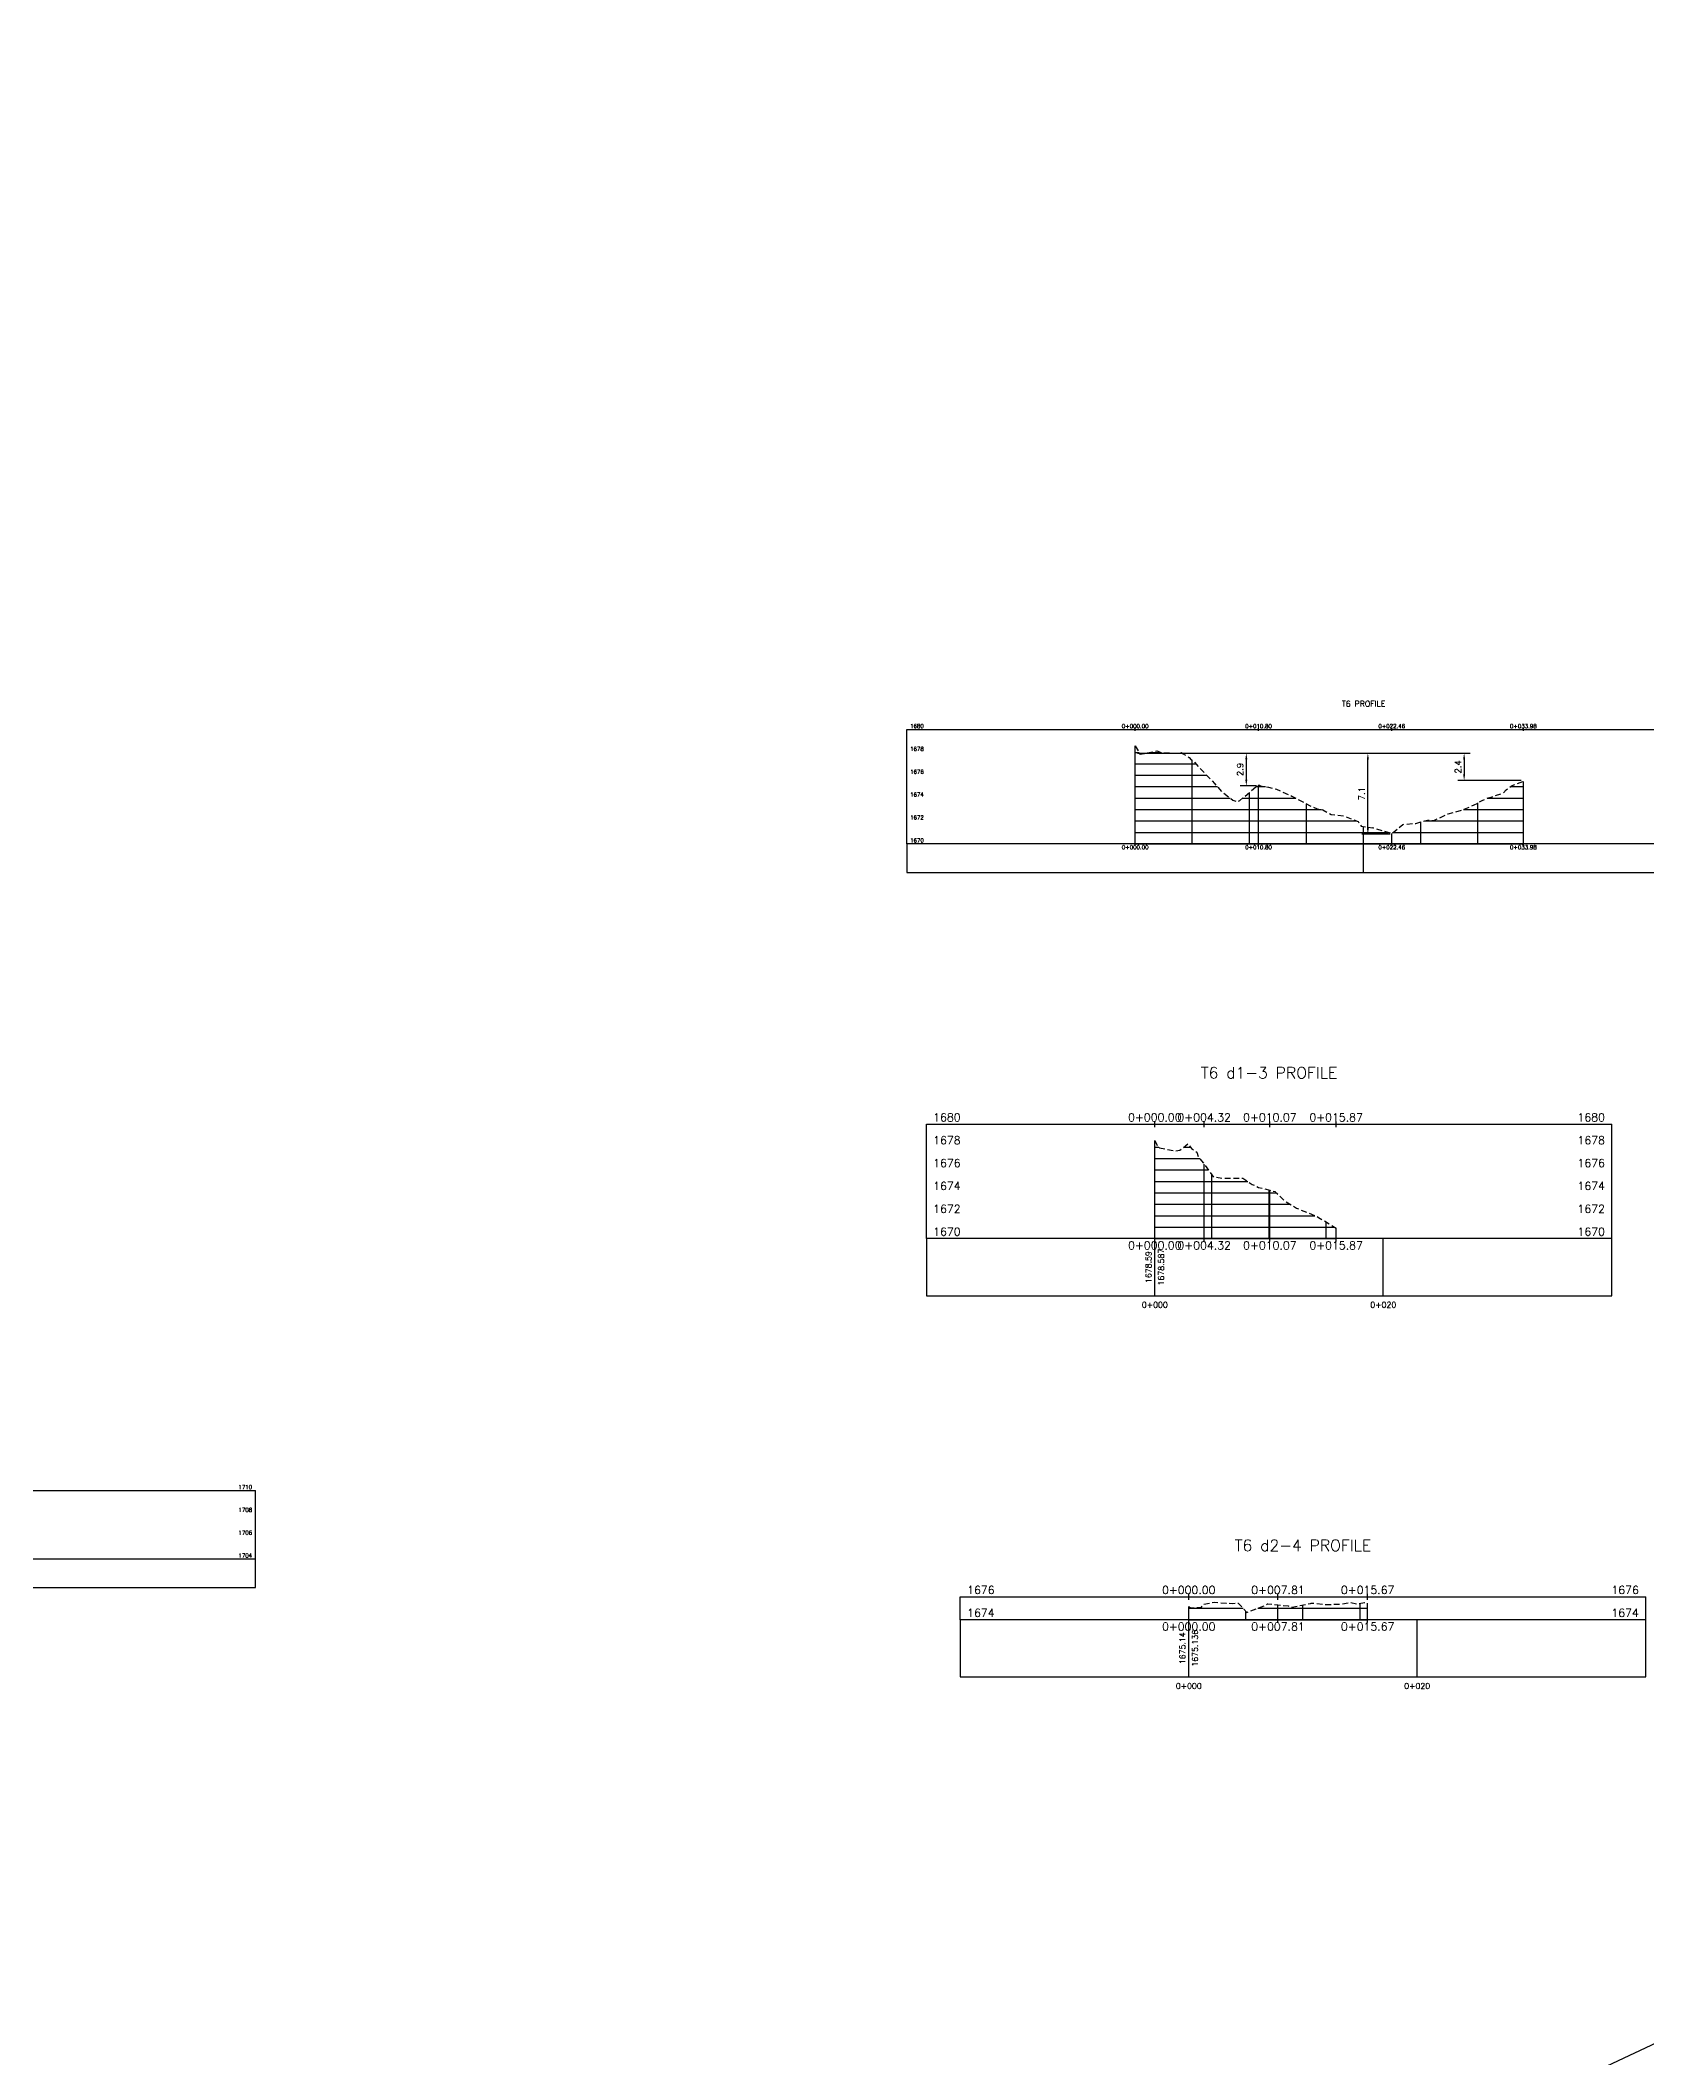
# Model space of a CAD drawing. Header units: metres. Extents: x 419533 to 423558, y 4805342 to 4807578.
# Drawn here: x 420637.7 to 420778.3, y 4805873.9 to 4806050.4 of the extents above; entities that cross this region are included whole.
import ezdxf

# ---------------------------------------------------------------- set-up
doc = ezdxf.new("R2010")
doc.units = ezdxf.units.M
doc.linetypes.add('DASHED', pattern=[0.75, 0.5, -0.25])
for name, color, linetype in [('C-ROAD-PROF', 1, 'DASHED'), ('C-ROAD-PROF-GRID-GEOM', 5, 'Continuous'), ('C-ROAD-PROF-GRID-MAJR', 8, 'Continuous'), ('C-ROAD-PROF-GRID-MINR', 8, 'Continuous'), ('C-ROAD-PROF-TEXT', 11, 'Continuous'), ('C-ROAD-PROF-TICK', 7, 'Continuous'), ('C-ROAD-PROF-TITL', 11, 'Continuous'), ('C-ROAD-PROF-TTLB', 5, 'Continuous'), ('C-TINN-BNDY', 110, 'Continuous')]:
    doc.layers.add(name, color=color, linetype=linetype)
doc.styles.get("Standard").update_dxf_attribs({"font": 'simplex.shx'})
doc.dimstyles.new('TFO75', dxfattribs={"dimscale": 3, "dimtxt": 0.18, "dimasz": 0.18, "dimexe": 0.18, "dimexo": 0.0625, "dimgap": 0.09, "dimtad": 1, "dimdec": 1, "dimzin": 0, "dimdsep": 46, "dimtxsty": 'Standard', "dimcen": 0.09, "dimse1": 1, "dimse2": 1, "dimclrd": 3, "dimclre": 3, "dimclrt": 1, "dimadec": 4, "dimazin": 0, "dimtfac": 1, "dimtdec": 1, "dimtmove": 0, "dimatfit": 3, "dimfxl": 1, "dimtolj": 1, "dimtzin": 0, "dimarcsym": 0})

# ---------------------------------------------------------------- blocks, each defined once
blk = doc.blocks.new('*D60')
at = {"color": 3, "lineweight": -2, "transparency": 16777216}
for p, q in [((420733.75, 4805988.05), (420743.83, 4805988.05)), ((420743.29, 4805987.51), (420743.29, 4805985.73)), ((420744.17, 4805985.19), (420742.75, 4805985.19))]:
    blk.add_line(p, q, dxfattribs=at)
at = {"color": 3, "transparency": 16777216}
for points in [[(420743.2, 4805987.51), (420743.38, 4805987.51), (420743.29, 4805988.05)], [(420743.2, 4805985.73), (420743.38, 4805985.73), (420743.29, 4805985.19)]]:
    blk.add_solid(points, dxfattribs=at)
at = {"layer": 'Defpoints', "color": 0, "transparency": 16777216}
for p in [(420733.56, 4805988.05), (420743.29, 4805985.19), (420744.36, 4805985.19)]:
    blk.add_point(p, dxfattribs=at)
at = {"color": 1, "transparency": 16777216, "insert": (420742.75, 4805986.62), "char_height": 0.54, "attachment_point": 5, "rotation": 90}
blk.add_mtext('\\A1;2.9', dxfattribs=at)
blk = doc.blocks.new('*D61')
at = {"color": 3, "lineweight": -2, "transparency": 16777216}
for p, q in [((420733.75, 4805988.05), (420754.47, 4805988.05)), ((420753.93, 4805981.51), (420753.93, 4805987.51)), ((420755.87, 4805980.97), (420753.39, 4805980.97))]:
    blk.add_line(p, q, dxfattribs=at)
at = {"color": 3, "transparency": 16777216}
for points in [[(420753.84, 4805987.51), (420754.02, 4805987.51), (420753.93, 4805988.05)], [(420753.84, 4805981.51), (420754.02, 4805981.51), (420753.93, 4805980.97)]]:
    blk.add_solid(points, dxfattribs=at)
at = {"layer": 'Defpoints', "color": 0, "transparency": 16777216}
for p in [(420733.56, 4805988.05), (420753.93, 4805988.05), (420756.05, 4805980.97)]:
    blk.add_point(p, dxfattribs=at)
at = {"color": 1, "transparency": 16777216, "insert": (420753.39, 4805984.51), "char_height": 0.54, "attachment_point": 5, "rotation": 90}
blk.add_mtext('\\A1;7.1', dxfattribs=at)
blk = doc.blocks.new('*D62')
at = {"color": 3, "lineweight": -2, "transparency": 16777216}
for p, q in [((420733.75, 4805988.05), (420762.9, 4805988.05)), ((420762.36, 4805987.51), (420762.36, 4805986.2)), ((420767.36, 4805985.66), (420761.82, 4805985.66))]:
    blk.add_line(p, q, dxfattribs=at)
at = {"color": 3, "transparency": 16777216}
for points in [[(420762.27, 4805987.51), (420762.45, 4805987.51), (420762.36, 4805988.05)], [(420762.27, 4805986.2), (420762.45, 4805986.2), (420762.36, 4805985.66)]]:
    blk.add_solid(points, dxfattribs=at)
at = {"layer": 'Defpoints', "color": 0, "transparency": 16777216}
for p in [(420733.56, 4805988.05), (420762.36, 4805985.66), (420767.54, 4805985.66)]:
    blk.add_point(p, dxfattribs=at)
at = {"color": 1, "transparency": 16777216, "insert": (420761.82, 4805986.85), "char_height": 0.54, "attachment_point": 5, "rotation": 90}
blk.add_mtext('\\A1;2.4', dxfattribs=at)
blk = doc.blocks.new('leg_extensions_profiles_1')
at = {"layer": 'C-ROAD-PROF', "color": 1, "linetype": 'DASHED', "lineweight": -3, "flags": 128}
blk.add_lwpolyline([(420733.56, 4805988.7), (420733.98, 4805987.97), (420733.99, 4805987.95), (420734, 4805987.95), (420734, 4805987.95), (420735.47, 4805988.25), (420735.88, 4805988.1), (420737.47, 4805988.03), (420737.61, 4805988.1), (420737.75, 4805988), (420738.29, 4805987.68), (420738.47, 4805987.46), (420738.56, 4805987.45), (420740.51, 4805985.39), (420741.14, 4805984.68), (420742.12, 4805983.94), (420742.52, 4805983.81), (420742.73, 4805983.91), (420744.28, 4805985.23), (420744.36, 4805985.25), (420744.43, 4805985.24), (420744.48, 4805985.21), (420744.52, 4805985.2), (420745.23, 4805985.07), (420745.94, 4805984.9), (420747.27, 4805984.29), (420748.87, 4805983.44), (420749.49, 4805983.19), (420750, 4805983.09), (420750.73, 4805982.69), (420751.8, 4805982.57), (420753.07, 4805982.06), (420753.34, 4805981.66), (420754.34, 4805981.51), (420754.35, 4805981.54), (420754.42, 4805981.52), (420755.32, 4805981.24), (420756.02, 4805981.03), (420756.14, 4805981.11), (420756.99, 4805981.82), (420758.12, 4805981.91), (420759.15, 4805982.19), (420759.71, 4805982.15), (420760.95, 4805982.75), (420762.25, 4805983.09), (420762.3, 4805983.12), (420763.23, 4805983.52), (420763.95, 4805983.91), (420764.45, 4805984.14), (420764.8, 4805984.23), (420765.79, 4805984.58), (420766.04, 4805984.83), (420766.55, 4805985.23), (420767.54, 4805985.58)], dxfattribs=at)
at = {"layer": 'C-ROAD-PROF-GRID-GEOM', "color": 5, "linetype": 'Continuous', "lineweight": -3}
for p, q in [((420733.56, 4805980.12), (420733.56, 4805988.7)), ((420744.36, 4805980.12), (420744.36, 4805985.25)), ((420767.54, 4805980.12), (420767.54, 4805985.58)), ((420756.02, 4805980.12), (420756.02, 4805981.03))]:
    blk.add_line(p, q, dxfattribs=at)
at = {"layer": 'C-ROAD-PROF-GRID-MAJR', "color": 8, "linetype": 'Continuous', "lineweight": -3}
for p, q in [((420733.56, 4805980.12), (420733.56, 4805988.7)), ((420733.56, 4805988.12), (420733.9, 4805988.12)), ((420734.83, 4805988.12), (420735.83, 4805988.12)), ((420733.56, 4805986.12), (420739.83, 4805986.12)), ((420733.56, 4805984.12), (420741.88, 4805984.12)), ((420742.98, 4805984.12), (420747.6, 4805984.12)), ((420764.41, 4805984.12), (420767.54, 4805984.12)), ((420733.56, 4805982.12), (420752.92, 4805982.12)), ((420753.56, 4805980.12), (420753.56, 4805981.63)), ((420758.88, 4805982.12), (420767.54, 4805982.12)), ((420733.56, 4805980.12), (420767.54, 4805980.12))]:
    blk.add_line(p, q, dxfattribs=at)
at = {"layer": 'C-ROAD-PROF-GRID-MINR', "color": 8, "linetype": 'Continuous', "lineweight": -3}
for p, q in [((420733.56, 4805987.12), (420738.88, 4805987.12)), ((420738.56, 4805980.12), (420738.56, 4805987.45)), ((420733.56, 4805985.12), (420740.76, 4805985.12)), ((420743.56, 4805980.12), (420743.56, 4805984.62)), ((420744.15, 4805985.12), (420744.97, 4805985.12)), ((420766.41, 4805985.12), (420767.54, 4805985.12)), ((420733.56, 4805983.12), (420749.87, 4805983.12)), ((420748.56, 4805980.12), (420748.56, 4805983.6)), ((420762.3, 4805983.12), (420767.54, 4805983.12)), ((420763.56, 4805980.12), (420763.56, 4805983.7)), ((420733.56, 4805981.12), (420755.74, 4805981.12)), ((420756.15, 4805981.12), (420767.54, 4805981.12)), ((420758.56, 4805980.12), (420758.56, 4805982.03))]:
    blk.add_line(p, q, dxfattribs=at)
at = {"layer": 'C-ROAD-PROF-TEXT', "color": 11, "linetype": 'Continuous', "lineweight": -3}
for p, q in [((420733.56, 4805989.99), (420733.56, 4805990.24)), ((420744.36, 4805989.99), (420744.36, 4805990.24)), ((420756.02, 4805989.99), (420756.02, 4805990.24)), ((420767.54, 4805989.99), (420767.54, 4805990.24)), ((420733.56, 4805979.99), (420733.56, 4805980.24)), ((420744.36, 4805979.99), (420744.36, 4805980.24)), ((420756.02, 4805979.99), (420756.02, 4805980.24)), ((420767.54, 4805979.99), (420767.54, 4805980.24))]:
    blk.add_line(p, q, dxfattribs=at)
at = {"layer": 'C-ROAD-PROF-TICK', "color": 7, "linetype": 'Continuous', "lineweight": -3}
blk.add_line((420753.56, 4805977.62), (420753.56, 4805980.12), dxfattribs=at)
at = {"layer": 'C-ROAD-PROF-TTLB', "color": 5, "linetype": 'Continuous', "lineweight": -3}
for p, q in [((420713.56, 4805980.12), (420713.56, 4805990.12)), ((420713.56, 4805990.12), (420793.56, 4805990.12)), ((420576.56, 4805923.54), (420656.56, 4805923.54)), ((420656.56, 4805917.54), (420656.56, 4805923.54))]:
    blk.add_line(p, q, dxfattribs=at)
for points in [[(420713.56, 4805977.62), (420793.56, 4805977.62), (420793.56, 4805980.12), (420713.56, 4805980.12)], [(420576.56, 4805915.04), (420656.56, 4805915.04), (420656.56, 4805917.54), (420576.56, 4805917.54)]]:
    blk.add_3dface(points, dxfattribs=at)
at = {"layer": 'C-TINN-BNDY', "color": 110, "linetype": 'Continuous', "lineweight": -3, "flags": 128}
blk.add_lwpolyline([(420296.26, 4805703.79), (420365.4, 4805720.65), (420443.81, 4805743.55), (420493.4, 4805756.88), (420571.48, 4805773.59), (420628.98, 4805788.72), (420632.06, 4805789.24), (420633.82, 4805789.51), (420719.22, 4805820.94), (420765.29, 4805867.43), (420766.1, 4805868.38), (420768.04, 4805869.98), (420852.28, 4805909.57), (420915.4, 4805955.5), (420993.87, 4805994.45), (421033.05, 4806016.16), (421101.01, 4806050.42)], dxfattribs=at)
at = {"layer": 'C-ROAD-PROF-TEXT', "color": 11, "linetype": 'Continuous', "lineweight": -3, "char_height": 0.35}
for s, insert, attachment_point in [('1680', (420715.06, 4805990.42), 6), ('0+000.00', (420733.56, 4805990.24), 8), ('0+010.80', (420744.36, 4805990.24), 8), ('0+022.46', (420756.02, 4805990.24), 8), ('0+033.98', (420767.54, 4805990.24), 8), ('1678', (420715.06, 4805988.42), 6), ('1676', (420715.06, 4805986.42), 6), ('1674', (420715.06, 4805984.42), 6), ('1672', (420715.06, 4805982.42), 6), ('1670', (420715.06, 4805980.42), 6), ('0+000.00', (420733.56, 4805979.99), 2), ('0+010.80', (420744.36, 4805979.99), 2), ('0+022.46', (420756.02, 4805979.99), 2), ('0+033.98', (420767.54, 4805979.99), 2), ('{\\C256;1710}', (420655.06, 4805923.84), 4), ('{\\C256;1708}', (420655.06, 4805921.84), 4), ('{\\C256;1706}', (420655.06, 4805919.84), 4), ('{\\C256;1704}', (420655.06, 4805917.84), 4)]:
    blk.add_mtext(s, dxfattribs=dict(at, insert=insert, attachment_point=attachment_point))
at = {"layer": 'C-ROAD-PROF-TITL', "color": 11, "linetype": 'Continuous', "lineweight": -3, "insert": (420753.56, 4805992.12), "char_height": 0.5, "attachment_point": 8}
blk.add_mtext('T6 PROFILE', dxfattribs=at)
for base, p1, p2, picture, middle in [((420743.29, 4805985.19), (420733.56, 4805988.05), (420744.36, 4805985.19), '*D60', (420742.75, 4805986.62)), ((420753.93, 4805988.05), (420756.05, 4805980.97), (420733.56, 4805988.05), '*D61', (420753.39, 4805984.51)), ((420762.36, 4805985.66), (420733.56, 4805988.05), (420767.54, 4805985.66), '*D62', (420761.82, 4805986.85))]:
    dim = blk.add_linear_dim(base=base, p1=p1, p2=p2, angle=90, dimstyle='TFO75')
    dim.commit()
    dim.dimension.update_dxf_attribs({"geometry": picture, "text_midpoint": middle})

msp = doc.modelspace()

# ---------------------------------------------------------------- linework, layer by layer
at = {"layer": 'C-ROAD-PROF', "color": 1, "linetype": 'DASHED', "lineweight": -3, "flags": 128}
for points in [[(420735.28, 4805954.17), (420735.5, 4805953.67), (420735.69, 4805953.53), (420737.05, 4805953.25), (420737.48, 4805953.3), (420738.18, 4805953.88), (420738.5, 4805953.47), (420738.97, 4805953.13), (420739.11, 4805952.69), (420739.57, 4805952.15), (420739.6, 4805952.1), (420740.43, 4805950.95), (420740.58, 4805950.96), (420741.2, 4805950.85), (420742.47, 4805950.87), (420742.99, 4805950.87), (420743.8, 4805950.32), (420744.36, 4805950.06), (420745.35, 4805949.81), (420745.81, 4805949.69), (420745.82, 4805949.68), (420746.67, 4805948.86), (420747.68, 4805948.24), (420749.4, 4805947.54), (420749.62, 4805947.42), (420751.15, 4805946.5)], [(420738.25, 4805913.37), (420738.33, 4805913.34), (420738.42, 4805913.26), (420739.36, 4805913.33), (420739.51, 4805913.58), (420740.47, 4805913.75), (420741.52, 4805913.67), (420742.06, 4805913.66), (420742.59, 4805913.68), (420743.34, 4805912.87), (420745.01, 4805913.5), (420745.14, 4805913.63), (420745.18, 4805913.61), (420746.06, 4805913.52), (420746.94, 4805913.43), (420747.31, 4805913.32), (420748.92, 4805913.66), (420748.96, 4805913.67), (420749.3, 4805913.68), (420750.4, 4805913.55), (420750.63, 4805913.57), (420751.53, 4805913.59), (420752.37, 4805913.75), (420752.96, 4805913.62), (420753.63, 4805913.73), (420753.91, 4805913.69)]]:
    msp.add_lwpolyline(points, dxfattribs=at)
at = {"layer": 'C-ROAD-PROF-GRID-GEOM', "color": 5, "linetype": 'Continuous', "lineweight": -3}
for p, q in [((420735.28, 4805945.58), (420735.28, 4805954.17)), ((420739.6, 4805945.58), (420739.6, 4805952.1)), ((420745.35, 4805945.58), (420745.35, 4805949.81)), ((420751.15, 4805945.58), (420751.15, 4805946.5)), ((420738.25, 4805912.23), (420738.25, 4805913.37)), ((420746.06, 4805912.23), (420746.06, 4805913.52)), ((420753.91, 4805912.23), (420753.91, 4805913.69))]:
    msp.add_line(p, q, dxfattribs=at)
at = {"layer": 'C-ROAD-PROF-GRID-MAJR', "color": 8, "linetype": 'Continuous', "lineweight": -3}
for p, q in [((420735.28, 4805945.58), (420735.28, 4805954.17)), ((420735.28, 4805953.58), (420735.62, 4805953.58)), ((420737.81, 4805953.58), (420738.41, 4805953.58)), ((420735.28, 4805951.58), (420739.98, 4805951.58)), ((420735.28, 4805949.58), (420745.92, 4805949.58)), ((420735.28, 4805947.58), (420749.3, 4805947.58)), ((420735.28, 4805945.58), (420751.15, 4805945.58)), ((420738.25, 4805912.23), (420738.25, 4805913.37)), ((420738.25, 4805912.23), (420753.91, 4805912.23))]:
    msp.add_line(p, q, dxfattribs=at)
at = {"layer": 'C-ROAD-PROF-GRID-MINR', "color": 8, "linetype": 'Continuous', "lineweight": -3}
for p, q in [((420735.28, 4805952.58), (420739.21, 4805952.58)), ((420740.28, 4805945.58), (420740.28, 4805951.16)), ((420735.28, 4805950.58), (420743.42, 4805950.58)), ((420745.28, 4805945.58), (420745.28, 4805949.83)), ((420735.28, 4805948.58), (420747.13, 4805948.58)), ((420735.28, 4805946.58), (420751.01, 4805946.58)), ((420750.28, 4805945.58), (420750.28, 4805947.02)), ((420738.25, 4805913.23), (420743.01, 4805913.23)), ((420743.25, 4805912.23), (420743.25, 4805912.97)), ((420744.29, 4805913.23), (420753.91, 4805913.23)), ((420748.25, 4805912.23), (420748.25, 4805913.52)), ((420753.25, 4805912.23), (420753.25, 4805913.67))]:
    msp.add_line(p, q, dxfattribs=at)
at = {"layer": 'C-ROAD-PROF-TEXT', "color": 11, "linetype": 'Continuous', "lineweight": -3}
for p, q in [((420735.28, 4805955.33), (420735.28, 4805955.83)), ((420739.6, 4805955.33), (420739.6, 4805955.83)), ((420745.35, 4805955.33), (420745.35, 4805955.83)), ((420751.15, 4805955.33), (420751.15, 4805955.83)), ((420735.28, 4805945.33), (420735.28, 4805945.83)), ((420739.6, 4805945.33), (420739.6, 4805945.83)), ((420745.35, 4805945.33), (420745.35, 4805945.83)), ((420751.15, 4805945.33), (420751.15, 4805945.83)), ((420738.25, 4805913.98), (420738.25, 4805914.48)), ((420746.06, 4805913.98), (420746.06, 4805914.48)), ((420753.91, 4805913.98), (420753.91, 4805914.48)), ((420738.25, 4805911.98), (420738.25, 4805912.48)), ((420746.06, 4805911.98), (420746.06, 4805912.48)), ((420753.91, 4805911.98), (420753.91, 4805912.48))]:
    msp.add_line(p, q, dxfattribs=at)
at = {"layer": 'C-ROAD-PROF-TICK', "color": 7, "linetype": 'Continuous', "lineweight": -3}
for p, q in [((420735.28, 4805940.58), (420735.28, 4805945.58)), ((420755.28, 4805940.58), (420755.28, 4805945.58)), ((420738.25, 4805907.23), (420738.25, 4805912.23)), ((420758.25, 4805907.23), (420758.25, 4805912.23))]:
    msp.add_line(p, q, dxfattribs=at)
at = {"layer": 'C-ROAD-PROF-TTLB', "color": 5, "linetype": 'Continuous', "lineweight": -3}
for p, q in [((420715.28, 4805945.58), (420715.28, 4805955.58)), ((420715.28, 4805955.58), (420775.28, 4805955.58)), ((420775.28, 4805945.58), (420775.28, 4805955.58)), ((420718.25, 4805912.23), (420718.25, 4805914.23)), ((420718.25, 4805914.23), (420778.25, 4805914.23)), ((420778.25, 4805912.23), (420778.25, 4805914.23))]:
    msp.add_line(p, q, dxfattribs=at)
for points in [[(420715.28, 4805940.58), (420775.28, 4805940.58), (420775.28, 4805945.58), (420715.28, 4805945.58)], [(420718.25, 4805907.23), (420778.25, 4805907.23), (420778.25, 4805912.23), (420718.25, 4805912.23)]]:
    msp.add_3dface(points, dxfattribs=at)

# ---------------------------------------------------------------- block references
msp.add_blockref('leg_extensions_profiles_1', (0, 0))

# ---------------------------------------------------------------- texts
at = {"layer": 'C-ROAD-PROF-TEXT', "color": 11, "linetype": 'Continuous', "lineweight": -3}
for s, insert, char_height, attachment_point in [('1680', (420718.28, 4805956.18), 0.7, 6), ('0+000.00', (420735.28, 4805955.83), 0.7, 8), ('0+004.32', (420739.6, 4805955.83), 0.7, 8), ('0+010.07', (420745.35, 4805955.83), 0.7, 8), ('0+015.87', (420751.15, 4805955.83), 0.7, 8), ('{\\C256;1680}', (420772.28, 4805956.18), 0.7, 4), ('1678', (420718.28, 4805954.18), 0.7, 6), ('{\\C256;1678}', (420772.28, 4805954.18), 0.7, 4), ('1676', (420718.28, 4805952.18), 0.7, 6), ('{\\C256;1676}', (420772.28, 4805952.18), 0.7, 4), ('1674', (420718.28, 4805950.18), 0.7, 6), ('{\\C256;1674}', (420772.28, 4805950.18), 0.7, 4), ('1672', (420718.28, 4805948.18), 0.7, 6), ('{\\C256;1672}', (420772.28, 4805948.18), 0.7, 4), ('1670', (420718.28, 4805946.18), 0.7, 6), ('{\\C256;1670}', (420772.28, 4805946.18), 0.7, 4), ('0+000.00', (420735.28, 4805945.33), 0.7, 2), ('0+004.32', (420739.6, 4805945.33), 0.7, 2), ('0+010.07', (420745.35, 4805945.33), 0.7, 2), ('0+015.87', (420751.15, 4805945.33), 0.7, 2), ('0+000', (420735.28, 4805940.03), 0.5, 2), ('0+020', (420755.28, 4805940.03), 0.5, 2), ('1676', (420721.25, 4805914.83), 0.7, 6), ('0+000.00', (420738.25, 4805914.48), 0.7, 8), ('0+007.81', (420746.06, 4805914.48), 0.7, 8), ('0+015.67', (420753.91, 4805914.48), 0.7, 8), ('{\\C256;1676}', (420775.25, 4805914.83), 0.7, 4), ('1674', (420721.25, 4805912.83), 0.7, 6), ('{\\C256;1674}', (420775.25, 4805912.83), 0.7, 4), ('0+000.00', (420738.25, 4805911.98), 0.7, 2), ('0+007.81', (420746.06, 4805911.98), 0.7, 2), ('0+015.67', (420753.91, 4805911.98), 0.7, 2), ('0+000', (420738.25, 4805906.68), 0.5, 2), ('0+020', (420758.25, 4805906.68), 0.5, 2)]:
    msp.add_mtext(s, dxfattribs=dict(at, insert=insert, char_height=char_height, attachment_point=attachment_point))
at = {"layer": 'C-ROAD-PROF-TEXT', "color": 11, "linetype": 'Continuous', "lineweight": -3, "char_height": 0.5, "rotation": 90}
for s, insert, attachment_point in [('1678.59', (420734.98, 4805943.08), 8), ('1678.587', (420735.58, 4805943.08), 2), ('1675.14', (420737.95, 4805909.73), 8), ('1675.136', (420738.55, 4805909.73), 2)]:
    msp.add_mtext(s, dxfattribs=dict(at, insert=insert, attachment_point=attachment_point))
at = {"layer": 'C-ROAD-PROF-TITL', "color": 11, "linetype": 'Continuous', "lineweight": -3, "char_height": 1, "attachment_point": 8}
for s, insert in [('T6 d1-3 PROFILE', (420745.28, 4805959.58)), ('T6 d2-4 PROFILE', (420748.25, 4805918.23))]:
    msp.add_mtext(s, dxfattribs=dict(at, insert=insert))

doc.saveas('drawing.dxf')
